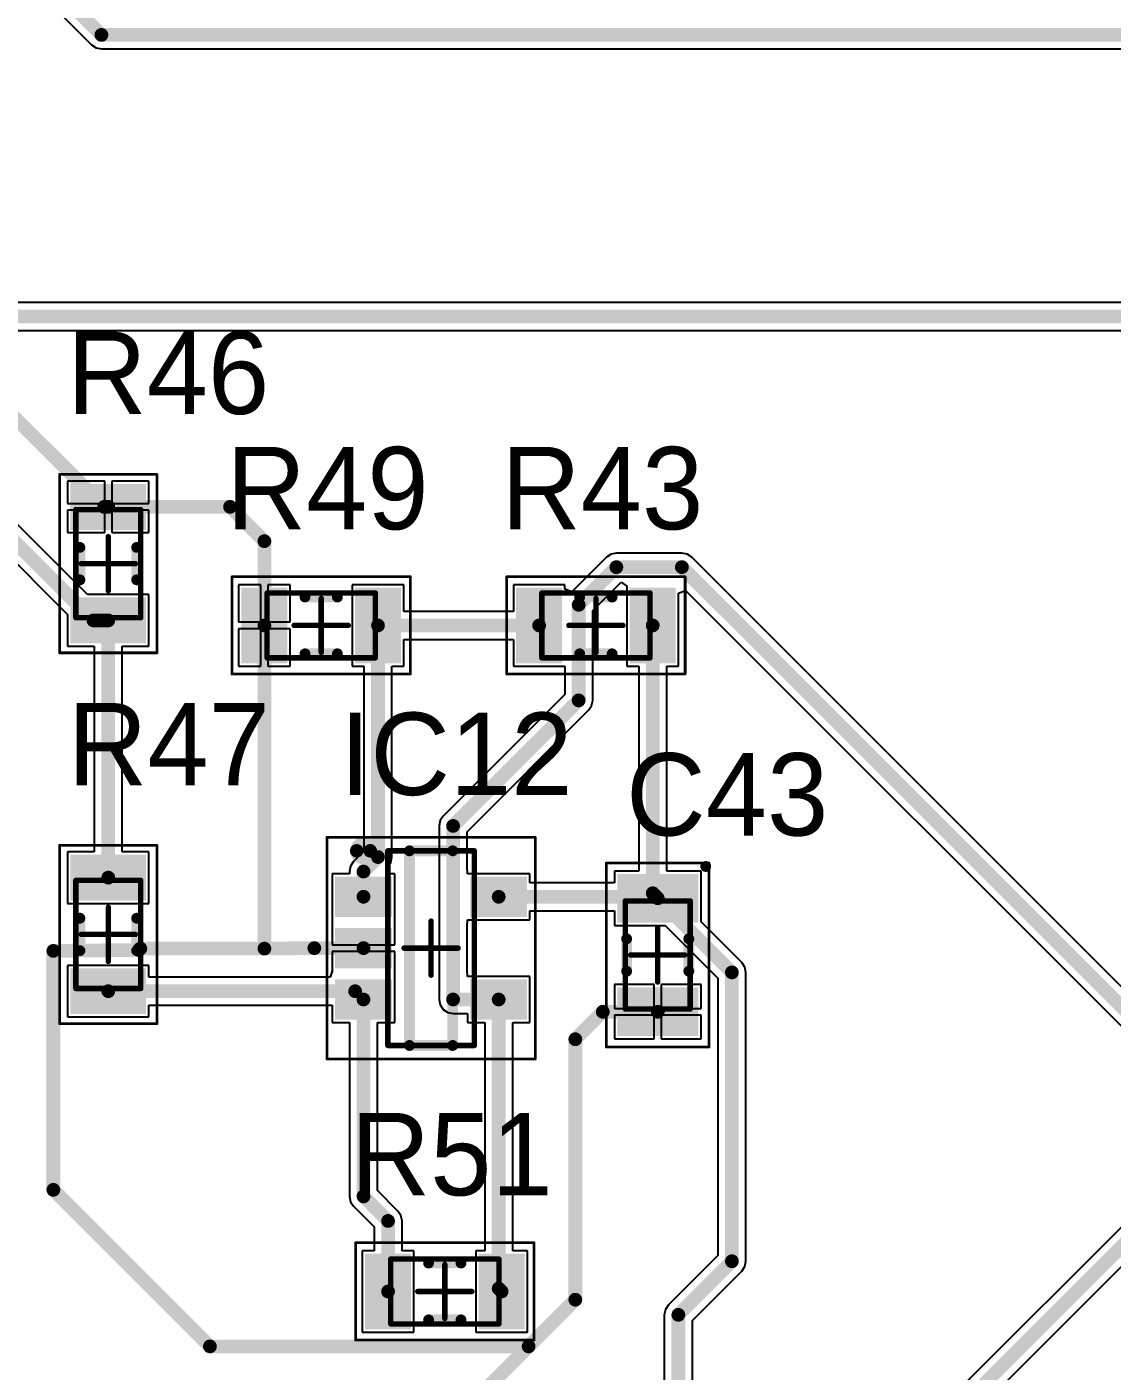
# Model space of a CAD drawing. Header units: millimetres. Extents: x 2.5 to 14.5, y 1.2 to 4.8.
# Drawn here: x 7.021 to 7.811, y 2.162 to 3.141 of the extents above; entities that cross this region are included whole.
import ezdxf

# ---------------------------------------------------------------- set-up
doc = ezdxf.new("R2010")
doc.units = ezdxf.units.MM
doc.header["$MEASUREMENT"] = 0
for name, color, linetype in [('BottomLayer', 5, 'Continuous'), ('ConnectLayer', 7, 'Continuous'), ('Mechanical13', 56, 'Continuous'), ('Mechanical15', 56, 'Continuous'), ('TopLayer', 1, 'Continuous'), ('TopOverlay', 2, 'Continuous'), ('TopPaste', 8, 'Continuous'), ('TopSolder', 216, 'Continuous')]:
    doc.layers.add(name, color=color, linetype=linetype)

# ---------------------------------------------------------------- blocks, each defined once
blk = doc.blocks.new('RESC_0805_2012_50')
at = {"layer": 'Mechanical13', "const_width": 0.00394}
for points in [[(-0.03937, 0.02362), (-0.03937, -0.02362)], [(0.03937, 0.02362), (-0.03937, 0.02362)], [(0.03937, 0.02362), (0.03937, -0.02362)], [(0.03937, -0.02362), (-0.03937, -0.02362)]]:
    blk.add_lwpolyline(points, dxfattribs=at)
at = {"layer": 'Mechanical13', "const_width": 0.00197}
for points in [[(-0.04035, 0.02362, 1), (-0.03839, 0.02362, 1)], [(-0.04035, 0.02362, 1), (-0.03839, 0.02362, 1)], [(0.03839, 0.02362, 1), (0.04035, 0.02362, 1)], [(0.03839, 0.02362, 1), (0.04035, 0.02362, 1)], [(-0.04035, -0.02362, 1), (-0.03839, -0.02362, 1)], [(-0.04035, -0.02362, 1), (-0.03839, -0.02362, 1)], [(0.03839, -0.02362, 1), (0.04035, -0.02362, 1)], [(0.03839, -0.02362, 1), (0.04035, -0.02362, 1)]]:
    blk.add_lwpolyline(points, format="xyb", close=True, dxfattribs=at)
at = {"layer": 'Mechanical15'}
for points, const_width in [([(-0.06496, 0.03543), (-0.06496, -0.03543)], 0.00197), ([(0.06496, 0.03543), (-0.06496, 0.03543)], 0.00197), ([(0.06496, 0.03543), (0.06496, -0.03543)], 0.00197), ([(0, 0.01968), (0, -0.01969)], 0.00394), ([(0.01968, 0), (-0.01969, 0)], 0.00394), ([(0.06496, -0.03543), (-0.06496, -0.03543)], 0.00197)]:
    blk.add_lwpolyline(points, dxfattribs=dict(at, const_width=const_width))
for points, const_width in [([(-0.06545, 0.03543, 1), (-0.06447, 0.03543, 1)], 0.000984), ([(-0.06545, 0.03543, 1), (-0.06447, 0.03543, 1)], 0.000984), ([(0.06447, 0.03543, 1), (0.06545, 0.03543, 1)], 0.000984), ([(0.06447, 0.03543, 1), (0.06545, 0.03543, 1)], 0.000984), ([(-0.00098, 0.01968, 1), (0.00098, 0.01968, 1)], 0.00197), ([(-0.02067, 0, 1), (-0.0187, 0, 1)], 0.00197), ([(0.0187, 0, 1), (0.02067, 0, 1)], 0.00197), ([(-0.00098, -0.01969, 1), (0.00098, -0.01969, 1)], 0.00197), ([(-0.06545, -0.03543, 1), (-0.06447, -0.03543, 1)], 0.000984), ([(-0.06545, -0.03543, 1), (-0.06447, -0.03543, 1)], 0.000984), ([(0.06447, -0.03543, 1), (0.06545, -0.03543, 1)], 0.000984), ([(0.06447, -0.03543, 1), (0.06545, -0.03543, 1)], 0.000984)]:
    blk.add_lwpolyline(points, format="xyb", close=True, dxfattribs=dict(at, const_width=const_width))
at = {"layer": 'TopLayer'}
for points in [[(-0.02756, -0.02461), (-0.02756, 0.02461), (-0.05512, -0.02461), (-0.05512, 0.02461)], [(0.05512, -0.02461), (0.05512, 0.02461), (0.02756, -0.02461), (0.02756, 0.02461)]]:
    blk.add_solid(points, dxfattribs=at)
at = {"layer": 'TopOverlay', "const_width": 0.00787}
for points in [[(0.01181, 0.02067), (-0.01181, 0.02067)], [(0.01181, -0.02067), (-0.01181, -0.02067)]]:
    blk.add_lwpolyline(points, dxfattribs=at)
at = {"layer": 'TopOverlay', "const_width": 0.00394}
for points in [[(-0.01378, 0.02067, 1), (-0.00984, 0.02067, 1)], [(0.00984, 0.02067, 1), (0.01378, 0.02067, 1)], [(-0.01378, -0.02067, 1), (-0.00984, -0.02067, 1)], [(0.00984, -0.02067, 1), (0.01378, -0.02067, 1)]]:
    blk.add_lwpolyline(points, format="xyb", close=True, dxfattribs=at)
at = {"layer": 'TopPaste'}
for points in [[(-0.02756, -0.02461), (-0.02756, 0.02461), (-0.05512, -0.02461), (-0.05512, 0.02461)], [(0.05512, -0.02461), (0.05512, 0.02461), (0.02756, -0.02461), (0.02756, 0.02461)]]:
    blk.add_solid(points, dxfattribs=at)
at = {"layer": 'TopSolder'}
for points in [[(-0.02461, -0.02756), (-0.02461, 0.02756), (-0.05807, -0.02756), (-0.05807, 0.02756)], [(0.05807, -0.02756), (0.05807, 0.02756), (0.02461, -0.02756), (0.02461, 0.02756)]]:
    blk.add_solid(points, dxfattribs=at)
blk = doc.blocks.new('RESC_0805_2012_52')
at = {"layer": 'Mechanical13', "const_width": 0.00394}
for points in [[(-0.03937, 0.02362), (-0.03937, -0.02362)], [(0.03937, 0.02362), (-0.03937, 0.02362)], [(0.03937, 0.02362), (0.03937, -0.02362)], [(0.03937, -0.02362), (-0.03937, -0.02362)]]:
    blk.add_lwpolyline(points, dxfattribs=at)
at = {"layer": 'Mechanical13', "const_width": 0.00197}
for points in [[(-0.04035, 0.02362, 1), (-0.03839, 0.02362, 1)], [(-0.04035, 0.02362, 1), (-0.03839, 0.02362, 1)], [(0.03839, 0.02362, 1), (0.04035, 0.02362, 1)], [(0.03839, 0.02362, 1), (0.04035, 0.02362, 1)], [(-0.04035, -0.02362, 1), (-0.03839, -0.02362, 1)], [(-0.04035, -0.02362, 1), (-0.03839, -0.02362, 1)], [(0.03839, -0.02362, 1), (0.04035, -0.02362, 1)], [(0.03839, -0.02362, 1), (0.04035, -0.02362, 1)]]:
    blk.add_lwpolyline(points, format="xyb", close=True, dxfattribs=at)
at = {"layer": 'Mechanical15'}
for points, const_width in [([(-0.06496, 0.03543), (-0.06496, -0.03543)], 0.00197), ([(0.06496, 0.03543), (-0.06496, 0.03543)], 0.00197), ([(0.06496, 0.03543), (0.06496, -0.03543)], 0.00197), ([(0, 0.01968), (0, -0.01969)], 0.00394), ([(0.01968, 0), (-0.01969, 0)], 0.00394), ([(0.06496, -0.03543), (-0.06496, -0.03543)], 0.00197)]:
    blk.add_lwpolyline(points, dxfattribs=dict(at, const_width=const_width))
for points, const_width in [([(-0.06545, 0.03543, 1), (-0.06447, 0.03543, 1)], 0.000984), ([(-0.06545, 0.03543, 1), (-0.06447, 0.03543, 1)], 0.000984), ([(0.06447, 0.03543, 1), (0.06545, 0.03543, 1)], 0.000984), ([(0.06447, 0.03543, 1), (0.06545, 0.03543, 1)], 0.000984), ([(-0.00098, 0.01968, 1), (0.00098, 0.01968, 1)], 0.00197), ([(-0.02067, 0, 1), (-0.0187, 0, 1)], 0.00197), ([(0.0187, 0, 1), (0.02067, 0, 1)], 0.00197), ([(-0.00098, -0.01969, 1), (0.00098, -0.01969, 1)], 0.00197), ([(-0.06545, -0.03543, 1), (-0.06447, -0.03543, 1)], 0.000984), ([(-0.06545, -0.03543, 1), (-0.06447, -0.03543, 1)], 0.000984), ([(0.06447, -0.03543, 1), (0.06545, -0.03543, 1)], 0.000984), ([(0.06447, -0.03543, 1), (0.06545, -0.03543, 1)], 0.000984)]:
    blk.add_lwpolyline(points, format="xyb", close=True, dxfattribs=dict(at, const_width=const_width))
at = {"layer": 'TopLayer'}
for points in [[(-0.02756, -0.02461), (-0.02756, 0.02461), (-0.05512, -0.02461), (-0.05512, 0.02461)], [(0.05512, -0.02461), (0.05512, 0.02461), (0.02756, -0.02461), (0.02756, 0.02461)]]:
    blk.add_solid(points, dxfattribs=at)
at = {"layer": 'TopOverlay', "const_width": 0.00787}
for points in [[(0.01181, 0.02067), (-0.01181, 0.02067)], [(0.01181, -0.02067), (-0.01181, -0.02067)]]:
    blk.add_lwpolyline(points, dxfattribs=at)
at = {"layer": 'TopOverlay', "const_width": 0.00394}
for points in [[(-0.01378, 0.02067, 1), (-0.00984, 0.02067, 1)], [(0.00984, 0.02067, 1), (0.01378, 0.02067, 1)], [(-0.01378, -0.02067, 1), (-0.00984, -0.02067, 1)], [(0.00984, -0.02067, 1), (0.01378, -0.02067, 1)]]:
    blk.add_lwpolyline(points, format="xyb", close=True, dxfattribs=at)
at = {"layer": 'TopPaste'}
for points in [[(-0.02756, -0.02461), (-0.02756, 0.02461), (-0.05512, -0.02461), (-0.05512, 0.02461)], [(0.05512, -0.02461), (0.05512, 0.02461), (0.02756, -0.02461), (0.02756, 0.02461)]]:
    blk.add_solid(points, dxfattribs=at)
at = {"layer": 'TopSolder'}
for points in [[(-0.02461, -0.02756), (-0.02461, 0.02756), (-0.05807, -0.02756), (-0.05807, 0.02756)], [(0.05807, -0.02756), (0.05807, 0.02756), (0.02461, -0.02756), (0.02461, 0.02756)]]:
    blk.add_solid(points, dxfattribs=at)
blk = doc.blocks.new('RESC_0805_2012_54')
at = {"layer": 'Mechanical13', "const_width": 0.00394}
for points in [[(-0.03937, 0.02362), (-0.03937, -0.02362)], [(-0.03937, 0.02362), (0.03937, 0.02362)], [(0.03937, 0.02362), (0.03937, -0.02362)], [(-0.03937, -0.02362), (0.03937, -0.02362)]]:
    blk.add_lwpolyline(points, dxfattribs=at)
at = {"layer": 'Mechanical13', "const_width": 0.00197}
for points in [[(-0.04035, 0.02362, 1), (-0.03839, 0.02362, 1)], [(-0.04035, 0.02362, 1), (-0.03839, 0.02362, 1)], [(0.03839, 0.02362, 1), (0.04035, 0.02362, 1)], [(0.03839, 0.02362, 1), (0.04035, 0.02362, 1)], [(-0.04035, -0.02362, 1), (-0.03839, -0.02362, 1)], [(-0.04035, -0.02362, 1), (-0.03839, -0.02362, 1)], [(0.03839, -0.02362, 1), (0.04035, -0.02362, 1)], [(0.03839, -0.02362, 1), (0.04035, -0.02362, 1)]]:
    blk.add_lwpolyline(points, format="xyb", close=True, dxfattribs=at)
at = {"layer": 'Mechanical15'}
for points, const_width in [([(-0.06496, 0.03543), (-0.06496, -0.03543)], 0.00197), ([(-0.06496, 0.03543), (0.06496, 0.03543)], 0.00197), ([(0.06496, 0.03543), (0.06496, -0.03543)], 0.00197), ([(0, 0.01968), (0, -0.01969)], 0.00394), ([(-0.01969, 0), (0.01969, 0)], 0.00394), ([(-0.06496, -0.03543), (0.06496, -0.03543)], 0.00197)]:
    blk.add_lwpolyline(points, dxfattribs=dict(at, const_width=const_width))
for points, const_width in [([(-0.06545, 0.03543, 1), (-0.06447, 0.03543, 1)], 0.000984), ([(-0.06545, 0.03543, 1), (-0.06447, 0.03543, 1)], 0.000984), ([(0.06447, 0.03543, 1), (0.06545, 0.03543, 1)], 0.000984), ([(0.06447, 0.03543, 1), (0.06545, 0.03543, 1)], 0.000984), ([(-0.00098, 0.01968, 1), (0.00098, 0.01968, 1)], 0.00197), ([(-0.02067, 0, 1), (-0.0187, 0, 1)], 0.00197), ([(0.0187, 0, 1), (0.02067, 0, 1)], 0.00197), ([(-0.00098, -0.01969, 1), (0.00098, -0.01969, 1)], 0.00197), ([(-0.06545, -0.03543, 1), (-0.06447, -0.03543, 1)], 0.000984), ([(-0.06545, -0.03543, 1), (-0.06447, -0.03543, 1)], 0.000984), ([(0.06447, -0.03543, 1), (0.06545, -0.03543, 1)], 0.000984), ([(0.06447, -0.03543, 1), (0.06545, -0.03543, 1)], 0.000984)]:
    blk.add_lwpolyline(points, format="xyb", close=True, dxfattribs=dict(at, const_width=const_width))
at = {"layer": 'TopLayer'}
for points in [[(-0.02756, -0.02461), (-0.02756, 0.02461), (-0.05512, -0.02461), (-0.05512, 0.02461)], [(0.05512, -0.02461), (0.05512, 0.02461), (0.02756, -0.02461), (0.02756, 0.02461)]]:
    blk.add_solid(points, dxfattribs=at)
at = {"layer": 'TopOverlay', "const_width": 0.00787}
for points in [[(-0.01181, 0.02067), (0.01181, 0.02067)], [(-0.01181, -0.02067), (0.01181, -0.02067)]]:
    blk.add_lwpolyline(points, dxfattribs=at)
at = {"layer": 'TopOverlay', "const_width": 0.00394}
for points in [[(-0.01378, 0.02067, 1), (-0.00984, 0.02067, 1)], [(0.00984, 0.02067, 1), (0.01378, 0.02067, 1)], [(-0.01378, -0.02067, 1), (-0.00984, -0.02067, 1)], [(0.00984, -0.02067, 1), (0.01378, -0.02067, 1)]]:
    blk.add_lwpolyline(points, format="xyb", close=True, dxfattribs=at)
at = {"layer": 'TopPaste'}
for points in [[(-0.02756, -0.02461), (-0.02756, 0.02461), (-0.05512, -0.02461), (-0.05512, 0.02461)], [(0.05512, -0.02461), (0.05512, 0.02461), (0.02756, -0.02461), (0.02756, 0.02461)]]:
    blk.add_solid(points, dxfattribs=at)
at = {"layer": 'TopSolder'}
for points in [[(-0.02461, -0.02756), (-0.02461, 0.02756), (-0.05807, -0.02756), (-0.05807, 0.02756)], [(0.05807, -0.02756), (0.05807, 0.02756), (0.02461, -0.02756), (0.02461, 0.02756)]]:
    blk.add_solid(points, dxfattribs=at)
blk = doc.blocks.new('RESC_0805_2012_55')
at = {"layer": 'Mechanical13', "const_width": 0.00394}
for points in [[(-0.03937, -0.02362), (-0.03937, 0.02362)], [(0.03937, 0.02362), (-0.03937, 0.02362)], [(0.03937, -0.02362), (0.03937, 0.02362)], [(0.03937, -0.02362), (-0.03937, -0.02362)]]:
    blk.add_lwpolyline(points, dxfattribs=at)
at = {"layer": 'Mechanical13', "const_width": 0.00197}
for points in [[(-0.04035, 0.02362, 1), (-0.03839, 0.02362, 1)], [(-0.04035, 0.02362, 1), (-0.03839, 0.02362, 1)], [(0.03839, 0.02362, 1), (0.04035, 0.02362, 1)], [(0.03839, 0.02362, 1), (0.04035, 0.02362, 1)], [(-0.04035, -0.02362, 1), (-0.03839, -0.02362, 1)], [(-0.04035, -0.02362, 1), (-0.03839, -0.02362, 1)], [(0.03839, -0.02362, 1), (0.04035, -0.02362, 1)], [(0.03839, -0.02362, 1), (0.04035, -0.02362, 1)]]:
    blk.add_lwpolyline(points, format="xyb", close=True, dxfattribs=at)
at = {"layer": 'Mechanical15'}
for points, const_width in [([(-0.06496, -0.03543), (-0.06496, 0.03543)], 0.00197), ([(0.06496, 0.03543), (-0.06496, 0.03543)], 0.00197), ([(0.06496, -0.03543), (0.06496, 0.03543)], 0.00197), ([(0, -0.01968), (0, 0.01969)], 0.00394), ([(0.01968, 0), (-0.01969, 0)], 0.00394), ([(0.06496, -0.03543), (-0.06496, -0.03543)], 0.00197)]:
    blk.add_lwpolyline(points, dxfattribs=dict(at, const_width=const_width))
for points, const_width in [([(-0.06545, 0.03543, 1), (-0.06447, 0.03543, 1)], 0.000984), ([(-0.06545, 0.03543, 1), (-0.06447, 0.03543, 1)], 0.000984), ([(0.06447, 0.03543, 1), (0.06545, 0.03543, 1)], 0.000984), ([(0.06447, 0.03543, 1), (0.06545, 0.03543, 1)], 0.000984), ([(-0.00098, 0.01969, 1), (0.00098, 0.01969, 1)], 0.00197), ([(-0.02067, 0, 1), (-0.0187, 0, 1)], 0.00197), ([(0.0187, 0, 1), (0.02067, 0, 1)], 0.00197), ([(-0.00098, -0.01968, 1), (0.00098, -0.01968, 1)], 0.00197), ([(-0.06545, -0.03543, 1), (-0.06447, -0.03543, 1)], 0.000984), ([(-0.06545, -0.03543, 1), (-0.06447, -0.03543, 1)], 0.000984), ([(0.06447, -0.03543, 1), (0.06545, -0.03543, 1)], 0.000984), ([(0.06447, -0.03543, 1), (0.06545, -0.03543, 1)], 0.000984)]:
    blk.add_lwpolyline(points, format="xyb", close=True, dxfattribs=dict(at, const_width=const_width))
at = {"layer": 'TopLayer'}
for points in [[(-0.02756, -0.02461), (-0.02756, 0.02461), (-0.05512, -0.02461), (-0.05512, 0.02461)], [(0.05512, -0.02461), (0.05512, 0.02461), (0.02756, -0.02461), (0.02756, 0.02461)]]:
    blk.add_solid(points, dxfattribs=at)
at = {"layer": 'TopOverlay', "const_width": 0.00787}
for points in [[(0.01181, 0.02067), (-0.01181, 0.02067)], [(0.01181, -0.02067), (-0.01181, -0.02067)]]:
    blk.add_lwpolyline(points, dxfattribs=at)
at = {"layer": 'TopOverlay', "const_width": 0.00394}
for points in [[(-0.01378, 0.02067, 1), (-0.00984, 0.02067, 1)], [(0.00984, 0.02067, 1), (0.01378, 0.02067, 1)], [(-0.01378, -0.02067, 1), (-0.00984, -0.02067, 1)], [(0.00984, -0.02067, 1), (0.01378, -0.02067, 1)]]:
    blk.add_lwpolyline(points, format="xyb", close=True, dxfattribs=at)
at = {"layer": 'TopPaste'}
for points in [[(-0.02756, -0.02461), (-0.02756, 0.02461), (-0.05512, -0.02461), (-0.05512, 0.02461)], [(0.05512, -0.02461), (0.05512, 0.02461), (0.02756, -0.02461), (0.02756, 0.02461)]]:
    blk.add_solid(points, dxfattribs=at)
at = {"layer": 'TopSolder'}
for points in [[(-0.02461, -0.02756), (-0.02461, 0.02756), (-0.05807, -0.02756), (-0.05807, 0.02756)], [(0.05807, -0.02756), (0.05807, 0.02756), (0.02461, -0.02756), (0.02461, 0.02756)]]:
    blk.add_solid(points, dxfattribs=at)
blk = doc.blocks.new('RESC_0805_2012_58')
at = {"layer": 'Mechanical13', "const_width": 0.00394}
for points in [[(-0.03937, 0.02362), (-0.03937, -0.02362)], [(0.03937, 0.02362), (-0.03937, 0.02362)], [(0.03937, 0.02362), (0.03937, -0.02362)], [(0.03937, -0.02362), (-0.03937, -0.02362)]]:
    blk.add_lwpolyline(points, dxfattribs=at)
at = {"layer": 'Mechanical13', "const_width": 0.00197}
for points in [[(-0.04035, 0.02362, 1), (-0.03839, 0.02362, 1)], [(-0.04035, 0.02362, 1), (-0.03839, 0.02362, 1)], [(0.03839, 0.02362, 1), (0.04035, 0.02362, 1)], [(0.03839, 0.02362, 1), (0.04035, 0.02362, 1)], [(-0.04035, -0.02362, 1), (-0.03839, -0.02362, 1)], [(-0.04035, -0.02362, 1), (-0.03839, -0.02362, 1)], [(0.03839, -0.02362, 1), (0.04035, -0.02362, 1)], [(0.03839, -0.02362, 1), (0.04035, -0.02362, 1)]]:
    blk.add_lwpolyline(points, format="xyb", close=True, dxfattribs=at)
at = {"layer": 'Mechanical15'}
for points, const_width in [([(-0.06496, 0.03543), (-0.06496, -0.03543)], 0.00197), ([(0.06496, 0.03543), (-0.06496, 0.03543)], 0.00197), ([(0.06496, 0.03543), (0.06496, -0.03543)], 0.00197), ([(0, 0.01968), (0, -0.01969)], 0.00394), ([(0.01968, 0), (-0.01969, 0)], 0.00394), ([(0.06496, -0.03543), (-0.06496, -0.03543)], 0.00197)]:
    blk.add_lwpolyline(points, dxfattribs=dict(at, const_width=const_width))
for points, const_width in [([(-0.06545, 0.03543, 1), (-0.06447, 0.03543, 1)], 0.000984), ([(-0.06545, 0.03543, 1), (-0.06447, 0.03543, 1)], 0.000984), ([(0.06447, 0.03543, 1), (0.06545, 0.03543, 1)], 0.000984), ([(0.06447, 0.03543, 1), (0.06545, 0.03543, 1)], 0.000984), ([(-0.00098, 0.01968, 1), (0.00098, 0.01968, 1)], 0.00197), ([(-0.02067, 0, 1), (-0.0187, 0, 1)], 0.00197), ([(0.0187, 0, 1), (0.02067, 0, 1)], 0.00197), ([(-0.00098, -0.01969, 1), (0.00098, -0.01969, 1)], 0.00197), ([(-0.06545, -0.03543, 1), (-0.06447, -0.03543, 1)], 0.000984), ([(-0.06545, -0.03543, 1), (-0.06447, -0.03543, 1)], 0.000984), ([(0.06447, -0.03543, 1), (0.06545, -0.03543, 1)], 0.000984), ([(0.06447, -0.03543, 1), (0.06545, -0.03543, 1)], 0.000984)]:
    blk.add_lwpolyline(points, format="xyb", close=True, dxfattribs=dict(at, const_width=const_width))
at = {"layer": 'TopLayer'}
for points in [[(-0.02756, -0.02461), (-0.02756, 0.02461), (-0.05512, -0.02461), (-0.05512, 0.02461)], [(0.05512, -0.02461), (0.05512, 0.02461), (0.02756, -0.02461), (0.02756, 0.02461)]]:
    blk.add_solid(points, dxfattribs=at)
at = {"layer": 'TopOverlay', "const_width": 0.00787}
for points in [[(0.01181, 0.02067), (-0.01181, 0.02067)], [(0.01181, -0.02067), (-0.01181, -0.02067)]]:
    blk.add_lwpolyline(points, dxfattribs=at)
at = {"layer": 'TopOverlay', "const_width": 0.00394}
for points in [[(-0.01378, 0.02067, 1), (-0.00984, 0.02067, 1)], [(0.00984, 0.02067, 1), (0.01378, 0.02067, 1)], [(-0.01378, -0.02067, 1), (-0.00984, -0.02067, 1)], [(0.00984, -0.02067, 1), (0.01378, -0.02067, 1)]]:
    blk.add_lwpolyline(points, format="xyb", close=True, dxfattribs=at)
at = {"layer": 'TopPaste'}
for points in [[(-0.02756, -0.02461), (-0.02756, 0.02461), (-0.05512, -0.02461), (-0.05512, 0.02461)], [(0.05512, -0.02461), (0.05512, 0.02461), (0.02756, -0.02461), (0.02756, 0.02461)]]:
    blk.add_solid(points, dxfattribs=at)
at = {"layer": 'TopSolder'}
for points in [[(-0.02461, -0.02756), (-0.02461, 0.02756), (-0.05807, -0.02756), (-0.05807, 0.02756)], [(0.05807, -0.02756), (0.05807, 0.02756), (0.02461, -0.02756), (0.02461, 0.02756)]]:
    blk.add_solid(points, dxfattribs=at)
blk = doc.blocks.new('SOT95P245X110_5N_129')
at = {"layer": 'Mechanical13', "const_width": 0.00394}
for points in [[(-0.0315, -0.07087), (-0.0315, 0.07087)], [(-0.0315, 0.07087), (0.0315, 0.07087)], [(0.0315, -0.07087), (0.0315, 0.07087)], [(-0.0315, -0.07087), (0.0315, -0.07087)]]:
    blk.add_lwpolyline(points, dxfattribs=at)
at = {"layer": 'Mechanical13', "const_width": 0.00197}
for points in [[(-0.03248, 0.07087, 1), (-0.03051, 0.07087, 1)], [(-0.03248, 0.07087, 1), (-0.03051, 0.07087, 1)], [(0.03051, 0.07087, 1), (0.03248, 0.07087, 1)], [(0.03051, 0.07087, 1), (0.03248, 0.07087, 1)], [(-0.03248, -0.07087, 1), (-0.03051, -0.07087, 1)], [(-0.03248, -0.07087, 1), (-0.03051, -0.07087, 1)], [(0.03051, -0.07087, 1), (0.03248, -0.07087, 1)], [(0.03051, -0.07087, 1), (0.03248, -0.07087, 1)]]:
    blk.add_lwpolyline(points, format="xyb", close=True, dxfattribs=at)
at = {"layer": 'Mechanical15'}
for points, const_width in [([(-0.07579, -0.08071), (-0.07579, 0.08071)], 0.00197), ([(-0.07579, 0.08071), (0.07579, 0.08071)], 0.00197), ([(0.07579, -0.08071), (0.07579, 0.08071)], 0.00197), ([(0, -0.01968), (0, 0.01969)], 0.00394), ([(-0.01968, 0), (0.01969, 0)], 0.00394), ([(-0.07579, -0.08071), (0.07579, -0.08071)], 0.00197)]:
    blk.add_lwpolyline(points, dxfattribs=dict(at, const_width=const_width))
for points, const_width in [([(-0.07628, 0.08071, 1), (-0.0753, 0.08071, 1)], 0.000984), ([(-0.07628, 0.08071, 1), (-0.0753, 0.08071, 1)], 0.000984), ([(0.0753, 0.08071, 1), (0.07628, 0.08071, 1)], 0.000984), ([(0.0753, 0.08071, 1), (0.07628, 0.08071, 1)], 0.000984), ([(-0.00098, 0.01969, 1), (0.00098, 0.01969, 1)], 0.00197), ([(-0.02067, 0, 1), (-0.0187, 0, 1)], 0.00197), ([(0.0187, 0, 1), (0.02067, 0, 1)], 0.00197), ([(-0.00098, -0.01968, 1), (0.00098, -0.01968, 1)], 0.00197), ([(-0.07628, -0.08071, 1), (-0.0753, -0.08071, 1)], 0.000984), ([(-0.07628, -0.08071, 1), (-0.0753, -0.08071, 1)], 0.000984), ([(0.0753, -0.08071, 1), (0.07628, -0.08071, 1)], 0.000984), ([(0.0753, -0.08071, 1), (0.07628, -0.08071, 1)], 0.000984)]:
    blk.add_lwpolyline(points, format="xyb", close=True, dxfattribs=dict(at, const_width=const_width))
at = {"layer": 'TopLayer'}
for points in [[(-0.0315, 0.02559), (-0.0315, 0.04921), (-0.06693, 0.02559), (-0.06693, 0.04921)], [(0.06693, 0.02559), (0.06693, 0.04921), (0.0315, 0.02559), (0.0315, 0.04921)], [(-0.0315, -0.01181), (-0.0315, 0.01181), (-0.06693, -0.01181), (-0.06693, 0.01181)], [(-0.0315, -0.04921), (-0.0315, -0.02559), (-0.06693, -0.04921), (-0.06693, -0.02559)], [(0.06693, -0.04921), (0.06693, -0.02559), (0.0315, -0.04921), (0.0315, -0.02559)]]:
    blk.add_solid(points, dxfattribs=at)
at = {"layer": 'TopOverlay'}
for points, const_width in [([(-0.04429, 0.07087, 1), (-0.05413, 0.07087, 1)], 0.00984), ([(-0.05659, 0.07087, 1), (-0.05167, 0.07087, 1)], 0.00492), ([(-0.04675, 0.07087, 1), (-0.04183, 0.07087, 1)], 0.00492), ([(-0.01772, 0.07087, 1), (-0.01378, 0.07087, 1)], 0.00394), ([(-0.01772, 0.07087, 1), (-0.01378, 0.07087, 1)], 0.00394), ([(0.01378, 0.07087, 1), (0.01772, 0.07087, 1)], 0.00394), ([(0.01378, 0.07087, 1), (0.01772, 0.07087, 1)], 0.00394), ([(-0.01772, -0.07087, 1), (-0.01378, -0.07087, 1)], 0.00394), ([(-0.01772, -0.07087, 1), (-0.01378, -0.07087, 1)], 0.00394), ([(0.01378, -0.07087, 1), (0.01772, -0.07087, 1)], 0.00394), ([(0.01378, -0.07087, 1), (0.01772, -0.07087, 1)], 0.00394)]:
    blk.add_lwpolyline(points, format="xyb", close=True, dxfattribs=dict(at, const_width=const_width))
at = {"layer": 'TopOverlay', "const_width": 0.00787}
for points in [[(-0.01575, 0.07087), (0.01575, 0.07087)], [(-0.01575, -0.07087), (-0.01575, 0.07087)], [(0.01575, -0.07087), (0.01575, 0.07087)], [(-0.01575, -0.07087), (0.01575, -0.07087)]]:
    blk.add_lwpolyline(points, dxfattribs=at)
at = {"layer": 'TopPaste'}
for points in [[(-0.0315, 0.02559), (-0.0315, 0.04921), (-0.06693, 0.02559), (-0.06693, 0.04921)], [(0.06693, 0.02559), (0.06693, 0.04921), (0.0315, 0.02559), (0.0315, 0.04921)], [(-0.0315, -0.01181), (-0.0315, 0.01181), (-0.06693, -0.01181), (-0.06693, 0.01181)], [(-0.0315, -0.04921), (-0.0315, -0.02559), (-0.06693, -0.04921), (-0.06693, -0.02559)], [(0.06693, -0.04921), (0.06693, -0.02559), (0.0315, -0.04921), (0.0315, -0.02559)]]:
    blk.add_solid(points, dxfattribs=at)
at = {"layer": 'TopSolder'}
for points in [[(-0.02854, 0.02264), (-0.02854, 0.05217), (-0.06988, 0.02264), (-0.06988, 0.05217)], [(0.06988, 0.02264), (0.06988, 0.05217), (0.02854, 0.02264), (0.02854, 0.05217)], [(-0.02854, -0.01476), (-0.02854, 0.01476), (-0.06988, -0.01476), (-0.06988, 0.01476)], [(-0.02854, -0.05217), (-0.02854, -0.02264), (-0.06988, -0.05217), (-0.06988, -0.02264)], [(0.06988, -0.05217), (0.06988, -0.02264), (0.02854, -0.05217), (0.02854, -0.02264)]]:
    blk.add_solid(points, dxfattribs=at)
blk = doc.blocks.new('CAPCP2012X06N_162')
at = {"layer": 'Mechanical13', "const_width": 0.00394}
for points in [[(-0.03937, -0.02362), (-0.03937, 0.02362)], [(0.03937, 0.02362), (-0.03937, 0.02362)], [(0.03937, -0.02362), (0.03937, 0.02362)], [(0.03937, -0.02362), (-0.03937, -0.02362)]]:
    blk.add_lwpolyline(points, dxfattribs=at)
at = {"layer": 'Mechanical13', "const_width": 0.00197}
for points in [[(-0.04035, 0.02362, 1), (-0.03839, 0.02362, 1)], [(-0.04035, 0.02362, 1), (-0.03839, 0.02362, 1)], [(0.03839, 0.02362, 1), (0.04035, 0.02362, 1)], [(0.03839, 0.02362, 1), (0.04035, 0.02362, 1)], [(-0.04035, -0.02362, 1), (-0.03839, -0.02362, 1)], [(-0.04035, -0.02362, 1), (-0.03839, -0.02362, 1)], [(0.03839, -0.02362, 1), (0.04035, -0.02362, 1)], [(0.03839, -0.02362, 1), (0.04035, -0.02362, 1)]]:
    blk.add_lwpolyline(points, format="xyb", close=True, dxfattribs=at)
at = {"layer": 'Mechanical15'}
for points, const_width in [([(-0.06693, -0.0374), (-0.06693, 0.0374)], 0.00197), ([(0.06693, 0.0374), (-0.06693, 0.0374)], 0.00197), ([(0.06693, -0.0374), (0.06693, 0.0374)], 0.00197), ([(0, -0.01968), (0, 0.01969)], 0.00394), ([(0.01968, 0), (-0.01969, 0)], 0.00394), ([(0.06693, -0.0374), (-0.06693, -0.0374)], 0.00197)]:
    blk.add_lwpolyline(points, dxfattribs=dict(at, const_width=const_width))
for points, const_width in [([(-0.06742, 0.0374, 1), (-0.06644, 0.0374, 1)], 0.000984), ([(-0.06742, 0.0374, 1), (-0.06644, 0.0374, 1)], 0.000984), ([(0.06644, 0.0374, 1), (0.06742, 0.0374, 1)], 0.000984), ([(0.06644, 0.0374, 1), (0.06742, 0.0374, 1)], 0.000984), ([(-0.00098, 0.01969, 1), (0.00098, 0.01969, 1)], 0.00197), ([(-0.02067, 0, 1), (-0.0187, 0, 1)], 0.00197), ([(0.0187, 0, 1), (0.02067, 0, 1)], 0.00197), ([(-0.00098, -0.01968, 1), (0.00098, -0.01968, 1)], 0.00197), ([(-0.06742, -0.0374, 1), (-0.06644, -0.0374, 1)], 0.000984), ([(-0.06742, -0.0374, 1), (-0.06644, -0.0374, 1)], 0.000984), ([(0.06644, -0.0374, 1), (0.06742, -0.0374, 1)], 0.000984), ([(0.06644, -0.0374, 1), (0.06742, -0.0374, 1)], 0.000984)]:
    blk.add_lwpolyline(points, format="xyb", close=True, dxfattribs=dict(at, const_width=const_width))
at = {"layer": 'TopLayer'}
for points in [[(-0.02657, -0.02657), (-0.02657, 0.02657), (-0.0561, -0.02657), (-0.0561, 0.02657)], [(0.0561, -0.02657), (0.0561, 0.02657), (0.02657, -0.02657), (0.02657, 0.02657)]]:
    blk.add_solid(points, dxfattribs=at)
at = {"layer": 'TopOverlay'}
for points, const_width in [([(-0.06249, 0.03493, 1), (-0.06642, 0.03493, 1)], 0.00394), ([(-0.06741, 0.03493, 1), (-0.06544, 0.03493, 1)], 0.00197), ([(-0.06347, 0.03493, 1), (-0.0615, 0.03493, 1)], 0.00197), ([(-0.01378, 0.02264, 1), (-0.00984, 0.02264, 1)], 0.00394), ([(0.00984, 0.02264, 1), (0.01378, 0.02264, 1)], 0.00394), ([(-0.01378, -0.02264, 1), (-0.00984, -0.02264, 1)], 0.00394), ([(0.00984, -0.02264, 1), (0.01378, -0.02264, 1)], 0.00394)]:
    blk.add_lwpolyline(points, format="xyb", close=True, dxfattribs=dict(at, const_width=const_width))
at = {"layer": 'TopOverlay', "const_width": 0.00787}
for points in [[(0.01181, 0.02264), (-0.01181, 0.02264)], [(0.01181, -0.02264), (-0.01181, -0.02264)]]:
    blk.add_lwpolyline(points, dxfattribs=at)
at = {"layer": 'TopPaste'}
for points in [[(-0.02657, -0.02657), (-0.02657, 0.02657), (-0.0561, -0.02657), (-0.0561, 0.02657)], [(0.0561, -0.02657), (0.0561, 0.02657), (0.02657, -0.02657), (0.02657, 0.02657)]]:
    blk.add_solid(points, dxfattribs=at)
at = {"layer": 'TopSolder'}
for points in [[(-0.02362, -0.02953), (-0.02362, 0.02953), (-0.05905, -0.02953), (-0.05905, 0.02953)], [(0.05905, -0.02953), (0.05905, 0.02953), (0.02362, -0.02953), (0.02362, 0.02953)]]:
    blk.add_solid(points, dxfattribs=at)

msp = doc.modelspace()

# ---------------------------------------------------------------- linework, layer by layer
at = {"layer": 'BottomLayer', "const_width": 0.01}
for points in [[(6.72123, 2.93), (9.506, 2.93)], [(7.19, 1.625), (8.455, 2.89)]]:
    msp.add_lwpolyline(points, dxfattribs=at)
at = {"layer": 'ConnectLayer'}
for p, q in [((6.93279, 3.26279), (7.06779, 3.12779)), ((7.06481, 2.72744), (6.56059, 3.23167)), ((6.5452, 3.21822), (7.05039, 2.71302)), ((7.06779, 3.12779), (7.0711, 3.12558)), ((7.0711, 3.12558), (7.075, 3.1248)), ((7.075, 3.1248), (9.04578, 3.1248)), ((9.50178, 2.9402), (6.72123, 2.9402)), ((6.72545, 2.9198), (9.41735, 2.9198)), ((8.44779, 2.89721), (7.18578, 1.6352)), ((7.19721, 1.61779), (8.45922, 2.8798)), ((7.0775, 2.81012), (7.05039, 2.81012)), ((7.05039, 2.81012), (7.05039, 2.79384)), ((7.0775, 2.79384), (7.0775, 2.81012)), ((7.10961, 2.81012), (7.0825, 2.81012)), ((7.0825, 2.81012), (7.0825, 2.79384)), ((7.10961, 2.79384), (7.10961, 2.81012)), ((7.05039, 2.79384), (7.0775, 2.79384)), ((7.0825, 2.79384), (7.10961, 2.79384)), ((7.0775, 2.78884), (7.05039, 2.78884)), ((7.05039, 2.78884), (7.05039, 2.77256)), ((7.0775, 2.77256), (7.0775, 2.78884)), ((7.10961, 2.78884), (7.0825, 2.78884)), ((7.0825, 2.78884), (7.0825, 2.77256)), ((7.10961, 2.77256), (7.10961, 2.78884)), ((7.05039, 2.77256), (7.0775, 2.77256)), ((7.0825, 2.77256), (7.10961, 2.77256)), ((7.44267, 2.75465), (7.41744, 2.72942)), ((7.44598, 2.75686), (7.44267, 2.75465)), ((7.44988, 2.75764), (7.44598, 2.75686)), ((7.49756, 2.75764), (7.44988, 2.75764)), ((7.50146, 2.75686), (7.49756, 2.75764)), ((7.50477, 2.75465), (7.50146, 2.75686)), ((7.87056, 2.38886), (7.50477, 2.75465)), ((7.19116, 2.73461), (7.17488, 2.73461)), ((7.17488, 2.73461), (7.17488, 2.7075)), ((7.19116, 2.7075), (7.19116, 2.73461)), ((7.21244, 2.73461), (7.19616, 2.73461)), ((7.19616, 2.73461), (7.19616, 2.7075)), ((7.21244, 2.7075), (7.21244, 2.73461)), ((7.29512, 2.73461), (7.25756, 2.73461)), ((7.25756, 2.73461), (7.25756, 2.67539)), ((7.29512, 2.7152), (7.29512, 2.73461)), ((7.41244, 2.73461), (7.37488, 2.73461)), ((7.37488, 2.73461), (7.37488, 2.7152)), ((7.41244, 2.73149), (7.41244, 2.73461)), ((7.41744, 2.72942), (7.41244, 2.73149)), ((7.43264, 2.71578), (7.45333, 2.73647)), ((7.45333, 2.73647), (7.45756, 2.73363)), ((7.45756, 2.73363), (7.45756, 2.73225)), ((7.45756, 2.73225), (7.45756, 2.67539)), ((7.10961, 2.72744), (7.06481, 2.72744)), ((7.10961, 2.68988), (7.10961, 2.72744)), ((7.49512, 2.72839), (7.50012, 2.73046)), ((7.49512, 2.67539), (7.49512, 2.72839)), ((7.50012, 2.73046), (7.85913, 2.37145)), ((7.05039, 2.71302), (7.05039, 2.68988)), ((7.37488, 2.7152), (7.29512, 2.7152)), ((7.43264, 2.65044), (7.43264, 2.71578)), ((7.17488, 2.7075), (7.19116, 2.7075)), ((7.19116, 2.7025), (7.17488, 2.7025)), ((7.17488, 2.7025), (7.17488, 2.67539)), ((7.19116, 2.67539), (7.19116, 2.7025)), ((7.19616, 2.7075), (7.21244, 2.7075)), ((7.21244, 2.7025), (7.19616, 2.7025)), ((7.19616, 2.7025), (7.19616, 2.67539)), ((7.21244, 2.67539), (7.21244, 2.7025)), ((7.29512, 2.67539), (7.29512, 2.6948)), ((7.29512, 2.6948), (7.37488, 2.6948)), ((7.37488, 2.6948), (7.37488, 2.67539)), ((7.05039, 2.68988), (7.0698, 2.68988)), ((7.0698, 2.68988), (7.0698, 2.54012)), ((7.0902, 2.54012), (7.0902, 2.68988)), ((7.0902, 2.68988), (7.10961, 2.68988)), ((7.17488, 2.67539), (7.19116, 2.67539)), ((7.19616, 2.67539), (7.21244, 2.67539)), ((7.25756, 2.67539), (7.26614, 2.67539)), ((7.26614, 2.67539), (7.26614, 2.54056)), ((7.28653, 2.53634), (7.28653, 2.67539)), ((7.28653, 2.67539), (7.29512, 2.67539)), ((7.37488, 2.67539), (7.41225, 2.67539)), ((7.41225, 2.67539), (7.41225, 2.65467)), ((7.45756, 2.67539), (7.46614, 2.67539)), ((7.46614, 2.67539), (7.46614, 2.5261)), ((7.48653, 2.5261), (7.48653, 2.67539)), ((7.48653, 2.67539), (7.49512, 2.67539)), ((7.41225, 2.65467), (7.32379, 2.56621)), ((7.3412, 2.55478), (7.42965, 2.64323)), ((7.42965, 2.64323), (7.43186, 2.64654)), ((7.43186, 2.64654), (7.43264, 2.65044)), ((7.32379, 2.56621), (7.32158, 2.5629)), ((7.32158, 2.5629), (7.3208, 2.559)), ((7.3208, 2.559), (7.3208, 2.4326)), ((7.3412, 2.52909), (7.3412, 2.55478)), ((7.0698, 2.54012), (7.05039, 2.54012)), ((7.05039, 2.54012), (7.05039, 2.50256)), ((7.10961, 2.54012), (7.0902, 2.54012)), ((7.10961, 2.50256), (7.10961, 2.54012)), ((7.26614, 2.54056), (7.25858, 2.533)), ((7.28576, 2.53244), (7.28653, 2.53634)), ((7.25637, 2.52969), (7.25559, 2.52579)), ((7.25559, 2.52579), (7.25559, 2.52421)), ((7.25858, 2.533), (7.25637, 2.52969)), ((7.28325, 2.52883), (7.28355, 2.52913)), ((7.28517, 2.52421), (7.28325, 2.52883)), ((7.28355, 2.52913), (7.28576, 2.53244)), ((7.3415, 2.52421), (7.3412, 2.52909)), ((7.46614, 2.5261), (7.44843, 2.5261)), ((7.44843, 2.5261), (7.44843, 2.5176)), ((7.51157, 2.5261), (7.48653, 2.5261)), ((7.51157, 2.48918), (7.51157, 2.5261)), ((7.25559, 2.52421), (7.24307, 2.52421)), ((7.24307, 2.52421), (7.24307, 2.49181)), ((7.2885, 2.52421), (7.28517, 2.52421)), ((7.2885, 2.49181), (7.2885, 2.52421)), ((7.38693, 2.52421), (7.3415, 2.52421)), ((7.38693, 2.5176), (7.38693, 2.52421)), ((7.44843, 2.5176), (7.38693, 2.5176)), ((7.05039, 2.50256), (7.10961, 2.50256)), ((7.38693, 2.49059), (7.38693, 2.49721)), ((7.38693, 2.49721), (7.44843, 2.49721)), ((7.44843, 2.49721), (7.44843, 2.48657)), ((7.24307, 2.49181), (7.24307, 2.49059)), ((7.24307, 2.49059), (7.24307, 2.48681)), ((7.24307, 2.48681), (7.24307, 2.48559)), ((7.2885, 2.49059), (7.2885, 2.49181)), ((7.2885, 2.48681), (7.2885, 2.49059)), ((7.2885, 2.48559), (7.2885, 2.48681)), ((7.3412, 2.48571), (7.3415, 2.49059)), ((7.3415, 2.49059), (7.3462, 2.49059)), ((7.3462, 2.49059), (7.38693, 2.49059)), ((7.44843, 2.48657), (7.48534, 2.48657)), ((7.48534, 2.48657), (7.5238, 2.44811)), ((7.54121, 2.45955), (7.51157, 2.48918)), ((7.24307, 2.48559), (7.24307, 2.4725)), ((7.2885, 2.4725), (7.2885, 2.48559)), ((7.3412, 2.45429), (7.3412, 2.48571)), ((7.24307, 2.4725), (7.26579, 2.4725)), ((7.26579, 2.4675), (7.24307, 2.4675)), ((7.24307, 2.4675), (7.24307, 2.45441)), ((7.26579, 2.4725), (7.2885, 2.4725)), ((7.2885, 2.4675), (7.26579, 2.4675)), ((7.2885, 2.45441), (7.2885, 2.4675)), ((7.10961, 2.45744), (7.05039, 2.45744)), ((7.05039, 2.45744), (7.05039, 2.41988)), ((7.10961, 2.44886), (7.10961, 2.45744)), ((7.54342, 2.45624), (7.54121, 2.45955)), ((7.24146, 2.44886), (7.10961, 2.44886)), ((7.24307, 2.45319), (7.24146, 2.44886)), ((7.24307, 2.45441), (7.24307, 2.45319)), ((7.2885, 2.45319), (7.2885, 2.45441)), ((7.2885, 2.44941), (7.2885, 2.45319)), ((7.2885, 2.44819), (7.2885, 2.44941)), ((7.2885, 2.41579), (7.2885, 2.44819)), ((7.3415, 2.44941), (7.3412, 2.45429)), ((7.38693, 2.44941), (7.3415, 2.44941)), ((7.38693, 2.41579), (7.38693, 2.44941)), ((7.5238, 2.44811), (7.5238, 2.24622)), ((7.5442, 2.45234), (7.54342, 2.45624)), ((7.5442, 2.242), (7.5442, 2.45234)), ((7.4775, 2.44343), (7.44843, 2.44343)), ((7.44843, 2.44343), (7.44843, 2.42616)), ((7.4775, 2.42616), (7.4775, 2.44343)), ((7.51157, 2.44343), (7.4825, 2.44343)), ((7.4825, 2.44343), (7.4825, 2.42616)), ((7.51157, 2.42616), (7.51157, 2.44343)), ((7.10961, 2.41988), (7.10961, 2.42847)), ((7.10961, 2.42847), (7.24307, 2.42847)), ((7.24307, 2.42847), (7.24307, 2.41579)), ((7.3208, 2.4326), (7.32158, 2.4287)), ((7.32158, 2.4287), (7.32379, 2.42539)), ((7.05039, 2.41988), (7.10961, 2.41988)), ((7.32379, 2.42539), (7.3271, 2.42318)), ((7.3271, 2.42318), (7.331, 2.4224)), ((7.331, 2.4224), (7.3415, 2.4224)), ((7.3415, 2.4224), (7.3415, 2.41579)), ((7.44843, 2.42616), (7.4775, 2.42616)), ((7.4775, 2.42116), (7.44843, 2.42116)), ((7.44843, 2.42116), (7.44843, 2.4039)), ((7.4775, 2.4039), (7.4775, 2.42116)), ((7.4825, 2.42616), (7.51157, 2.42616)), ((7.51157, 2.42116), (7.4825, 2.42116)), ((7.4825, 2.42116), (7.4825, 2.4039)), ((7.51157, 2.4039), (7.51157, 2.42116)), ((7.24307, 2.41579), (7.25559, 2.41579)), ((7.25559, 2.41579), (7.25559, 2.28921)), ((7.27598, 2.29344), (7.27598, 2.41579)), ((7.27598, 2.41579), (7.2885, 2.41579)), ((7.3415, 2.41579), (7.35402, 2.41579)), ((7.35402, 2.41579), (7.35402, 2.24961)), ((7.37441, 2.24961), (7.37441, 2.41579)), ((7.37441, 2.41579), (7.38693, 2.41579)), ((7.44843, 2.4039), (7.4775, 2.4039)), ((7.4825, 2.4039), (7.51157, 2.4039)), ((7.29087, 2.27855), (7.27598, 2.29344)), ((7.25559, 2.28921), (7.25637, 2.28531)), ((7.25637, 2.28531), (7.25858, 2.282)), ((7.25858, 2.282), (7.27347, 2.26711)), ((7.29308, 2.27524), (7.29087, 2.27855)), ((7.29386, 2.27134), (7.29308, 2.27524)), ((7.29386, 2.24961), (7.29386, 2.27134)), ((7.27347, 2.26711), (7.27347, 2.24961)), ((7.27347, 2.24961), (7.26488, 2.24961)), ((7.26488, 2.24961), (7.26488, 2.19039)), ((7.30244, 2.24961), (7.29386, 2.24961)), ((7.30244, 2.19039), (7.30244, 2.24961)), ((7.35402, 2.24961), (7.34756, 2.24961)), ((7.34756, 2.24961), (7.34756, 2.19039)), ((7.38512, 2.24961), (7.37441, 2.24961)), ((7.38512, 2.19039), (7.38512, 2.24961)), ((7.5238, 2.24622), (7.48779, 2.21021)), ((7.54342, 2.2381), (7.5442, 2.242)), ((7.5052, 2.19878), (7.54121, 2.23479)), ((7.54121, 2.23479), (7.54342, 2.2381)), ((7.48558, 2.2069), (7.4848, 2.203)), ((7.4848, 2.203), (7.4848, 1.98961)), ((7.48779, 2.21021), (7.48558, 2.2069)), ((7.5052, 1.98961), (7.5052, 2.19878)), ((7.26488, 2.19039), (7.30244, 2.19039)), ((7.34756, 2.19039), (7.38512, 2.19039))]:
    msp.add_line(p, q, dxfattribs=at)
at = {"layer": 'TopLayer', "const_width": 0.01}
for points in [[(6.94, 3.27), (7.075, 3.135)], [(6.55039, 3.22744), (7.06917, 2.70866)], [(7.075, 3.135), (9.05, 3.135)], [(6.81, 3.05834), (7.077, 2.79134)], [(7.077, 2.79134), (7.08, 2.79134)], [(7.08, 2.79134), (7.16866, 2.79134)], [(7.16866, 2.79134), (7.19366, 2.76634)], [(7.19366, 2.705), (7.19366, 2.76634)], [(7.42244, 2.72), (7.44988, 2.74744)], [(7.44988, 2.74744), (7.49756, 2.74744)], [(7.49756, 2.74744), (7.86634, 2.37866)], [(7.42244, 2.65044), (7.42244, 2.72)], [(7.06917, 2.70866), (7.08, 2.70866)], [(7.08, 2.52134), (7.08, 2.70866)], [(7.19366, 2.46968), (7.19366, 2.705)], [(7.27634, 2.53634), (7.27634, 2.705)], [(7.27634, 2.705), (7.39366, 2.705)], [(7.47634, 2.51), (7.47634, 2.705)], [(7.331, 2.559), (7.42244, 2.65044)], [(7.331, 2.4326), (7.331, 2.559)], [(7.26579, 2.52579), (7.27634, 2.53634)], [(7.26579, 2.5074), (7.26579, 2.52579)], [(7.36421, 2.5074), (7.47894, 2.5074)], [(7.47634, 2.51), (7.47894, 2.5074)], [(7.47894, 2.5074), (7.48, 2.50634)], [(7.48, 2.50634), (7.534, 2.45234)], [(7.04, 2.468), (7.10234, 2.46868)], [(7.04, 2.294), (7.04, 2.468)], [(7.10234, 2.46868), (7.10335, 2.46968)], [(7.10335, 2.46968), (7.19366, 2.46968)], [(7.19366, 2.46968), (7.23, 2.47)], [(7.23, 2.47), (7.26579, 2.47)], [(7.534, 2.242), (7.534, 2.45234)], [(7.08, 2.43866), (7.25972, 2.43866)], [(7.25972, 2.43866), (7.26579, 2.4326)], [(7.26579, 2.28921), (7.26579, 2.4326)], [(7.331, 2.4326), (7.36421, 2.4326)], [(7.36421, 2.22213), (7.36421, 2.4326)], [(7.42, 2.40366), (7.44, 2.42366)], [(7.44, 2.42366), (7.48, 2.42366)], [(7.42, 2.214), (7.42, 2.40366)], [(7.04, 2.294), (7.154, 2.18)], [(7.26579, 2.28921), (7.28366, 2.27134)], [(7.28366, 2.22), (7.28366, 2.27134)], [(7.495, 2.203), (7.534, 2.242)], [(7.36421, 2.22213), (7.36634, 2.22)], [(7.386, 2.18), (7.42, 2.214)], [(7.495, 1.96), (7.495, 2.203)], [(7.154, 2.18), (7.386, 2.18)], [(7.22368, 2.01768), (7.386, 2.18)]]:
    msp.add_lwpolyline(points, dxfattribs=at)
at = {"layer": 'TopLayer', "const_width": 0.005}
for points in [[(7.0725, 3.135, 1), (7.0775, 3.135, 1)], [(7.0725, 3.135, 1), (7.0775, 3.135, 1)], [(7.0745, 2.79134, 1), (7.0795, 2.79134, 1)], [(7.0745, 2.79134, 1), (7.0795, 2.79134, 1)], [(7.0775, 2.79134, 1), (7.0825, 2.79134, 1)], [(7.0775, 2.79134, 1), (7.0825, 2.79134, 1)], [(7.16616, 2.79134, 1), (7.17116, 2.79134, 1)], [(7.16616, 2.79134, 1), (7.17116, 2.79134, 1)], [(7.19116, 2.76634, 1), (7.19616, 2.76634, 1)], [(7.19116, 2.76634, 1), (7.19616, 2.76634, 1)], [(7.44738, 2.74744, 1), (7.45238, 2.74744, 1)], [(7.44738, 2.74744, 1), (7.45238, 2.74744, 1)], [(7.49506, 2.74744, 1), (7.50006, 2.74744, 1)], [(7.49506, 2.74744, 1), (7.50006, 2.74744, 1)], [(7.41994, 2.72, 1), (7.42494, 2.72, 1)], [(7.41994, 2.72, 1), (7.42494, 2.72, 1)], [(7.06667, 2.70866, 1), (7.07167, 2.70866, 1)], [(7.06667, 2.70866, 1), (7.07167, 2.70866, 1)], [(7.0775, 2.70866, 1), (7.0825, 2.70866, 1)], [(7.0775, 2.70866, 1), (7.0825, 2.70866, 1)], [(7.19116, 2.705, 1), (7.19616, 2.705, 1)], [(7.19116, 2.705, 1), (7.19616, 2.705, 1)], [(7.27384, 2.705, 1), (7.27884, 2.705, 1)], [(7.27384, 2.705, 1), (7.27884, 2.705, 1)], [(7.39116, 2.705, 1), (7.39616, 2.705, 1)], [(7.47384, 2.705, 1), (7.47884, 2.705, 1)], [(7.41994, 2.65044, 1), (7.42494, 2.65044, 1)], [(7.41994, 2.65044, 1), (7.42494, 2.65044, 1)], [(7.3285, 2.559, 1), (7.3335, 2.559, 1)], [(7.3285, 2.559, 1), (7.3335, 2.559, 1)], [(7.27384, 2.53634, 1), (7.27884, 2.53634, 1)], [(7.27384, 2.53634, 1), (7.27884, 2.53634, 1)], [(7.0775, 2.52134, 1), (7.0825, 2.52134, 1)], [(7.26329, 2.52579, 1), (7.26829, 2.52579, 1)], [(7.26329, 2.52579, 1), (7.26829, 2.52579, 1)], [(7.26329, 2.5074, 1), (7.26829, 2.5074, 1)], [(7.36171, 2.5074, 1), (7.36671, 2.5074, 1)], [(7.47384, 2.51, 1), (7.47884, 2.51, 1)], [(7.47384, 2.51, 1), (7.47884, 2.51, 1)], [(7.47644, 2.5074, 1), (7.48144, 2.5074, 1)], [(7.47644, 2.5074, 1), (7.48144, 2.5074, 1)], [(7.47644, 2.5074, 1), (7.48144, 2.5074, 1)], [(7.4775, 2.50634, 1), (7.4825, 2.50634, 1)], [(7.4775, 2.50634, 1), (7.4825, 2.50634, 1)], [(7.0375, 2.468, 1), (7.0425, 2.468, 1)], [(7.0375, 2.468, 1), (7.0425, 2.468, 1)], [(7.09984, 2.46868, 1), (7.10484, 2.46868, 1)], [(7.09984, 2.46868, 1), (7.10484, 2.46868, 1)], [(7.10085, 2.46968, 1), (7.10585, 2.46968, 1)], [(7.10085, 2.46968, 1), (7.10585, 2.46968, 1)], [(7.19116, 2.46968, 1), (7.19616, 2.46968, 1)], [(7.19116, 2.46968, 1), (7.19616, 2.46968, 1)], [(7.19116, 2.46968, 1), (7.19616, 2.46968, 1)], [(7.2275, 2.47, 1), (7.2325, 2.47, 1)], [(7.2275, 2.47, 1), (7.2325, 2.47, 1)], [(7.26329, 2.47, 1), (7.26829, 2.47, 1)], [(7.5315, 2.45234, 1), (7.5365, 2.45234, 1)], [(7.5315, 2.45234, 1), (7.5365, 2.45234, 1)], [(7.0775, 2.43866, 1), (7.0825, 2.43866, 1)], [(7.25722, 2.43866, 1), (7.26222, 2.43866, 1)], [(7.25722, 2.43866, 1), (7.26222, 2.43866, 1)], [(7.26329, 2.4326, 1), (7.26829, 2.4326, 1)], [(7.26329, 2.4326, 1), (7.26829, 2.4326, 1)], [(7.3285, 2.4326, 1), (7.3335, 2.4326, 1)], [(7.3285, 2.4326, 1), (7.3335, 2.4326, 1)], [(7.36171, 2.4326, 1), (7.36671, 2.4326, 1)], [(7.36171, 2.4326, 1), (7.36671, 2.4326, 1)], [(7.4375, 2.42366, 1), (7.4425, 2.42366, 1)], [(7.4375, 2.42366, 1), (7.4425, 2.42366, 1)], [(7.4775, 2.42366, 1), (7.4825, 2.42366, 1)], [(7.4175, 2.40366, 1), (7.4225, 2.40366, 1)], [(7.4175, 2.40366, 1), (7.4225, 2.40366, 1)], [(7.0375, 2.294, 1), (7.0425, 2.294, 1)], [(7.0375, 2.294, 1), (7.0425, 2.294, 1)], [(7.26329, 2.28921, 1), (7.26829, 2.28921, 1)], [(7.26329, 2.28921, 1), (7.26829, 2.28921, 1)], [(7.28116, 2.27134, 1), (7.28616, 2.27134, 1)], [(7.28116, 2.27134, 1), (7.28616, 2.27134, 1)], [(7.5315, 2.242, 1), (7.5365, 2.242, 1)], [(7.5315, 2.242, 1), (7.5365, 2.242, 1)], [(7.28116, 2.22, 1), (7.28616, 2.22, 1)], [(7.36171, 2.22213, 1), (7.36671, 2.22213, 1)], [(7.36171, 2.22213, 1), (7.36671, 2.22213, 1)], [(7.36384, 2.22, 1), (7.36884, 2.22, 1)], [(7.4175, 2.214, 1), (7.4225, 2.214, 1)], [(7.4175, 2.214, 1), (7.4225, 2.214, 1)], [(7.4925, 2.203, 1), (7.4975, 2.203, 1)], [(7.4925, 2.203, 1), (7.4975, 2.203, 1)], [(7.1515, 2.18, 1), (7.1565, 2.18, 1)], [(7.1515, 2.18, 1), (7.1565, 2.18, 1)], [(7.3835, 2.18, 1), (7.3885, 2.18, 1)], [(7.3835, 2.18, 1), (7.3885, 2.18, 1)], [(7.3835, 2.18, 1), (7.3885, 2.18, 1)]]:
    msp.add_lwpolyline(points, format="xyb", close=True, dxfattribs=at)

# ---------------------------------------------------------------- block references
for name, p, rotation in [('RESC_0805_2012_55', (7.08, 2.75), 270), ('RESC_0805_2012_52', (7.235, 2.705), 180), ('RESC_0805_2012_58', (7.435, 2.705), 180), ('RESC_0805_2012_54', (7.08, 2.48), 90), ('CAPCP2012X06N_162', (7.48, 2.465), 270), ('RESC_0805_2012_50', (7.325, 2.22), 180)]:
    msp.add_blockref(name, p, dxfattribs=dict(rotation=rotation))
msp.add_blockref('SOT95P245X110_5N_129', (7.315, 2.47))

# ---------------------------------------------------------------- texts
at = {"layer": 'TopOverlay'}
for s, p in [('R46', (7.05, 2.859)), ('R49', (7.166, 2.775)), ('R43', (7.366, 2.775)), ('R47', (7.0505, 2.5885)), ('IC12', (7.2485, 2.5815)), ('C43', (7.457, 2.552)), ('R51', (7.2564, 2.29))]:
    msp.add_text(s, height=0.06, dxfattribs=at).set_placement(p)

doc.saveas('drawing.dxf')
